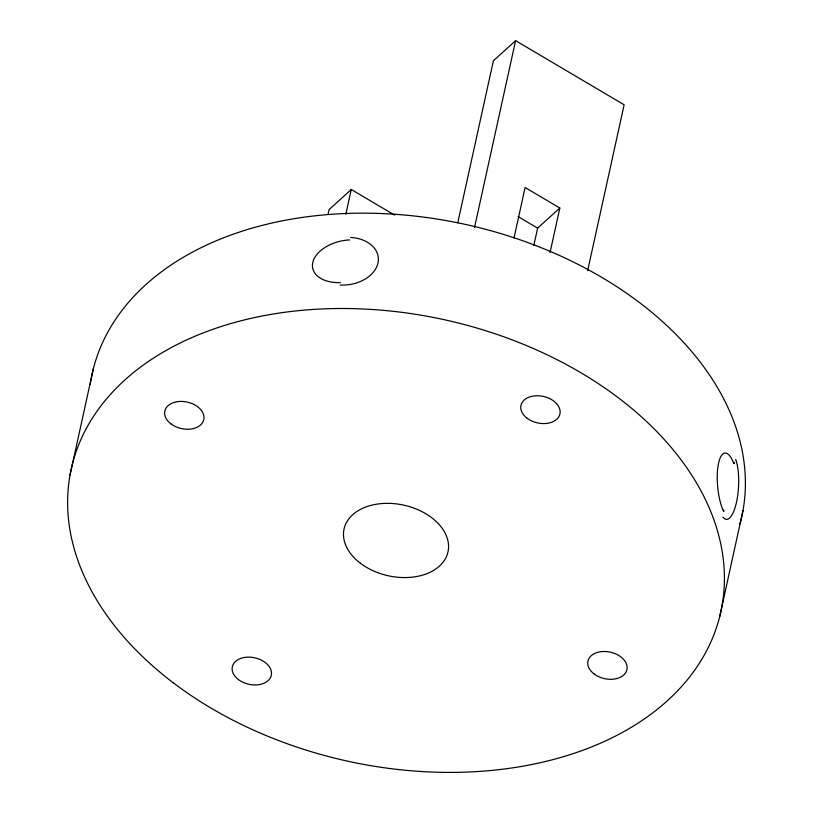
<?xml version="1.0" encoding="UTF-8"?>
<svg xmlns="http://www.w3.org/2000/svg" width="813" height="813" viewBox="0 0 813 813"><rect width="100%" height="100%" fill="white"/><g stroke="black" fill="none" stroke-linecap="round" stroke-linejoin="round"><path stroke-width="1.22" d="M70.02 475.005L93.393 368.553M327.974 214.561L329.072 209.602L351.277 189.49L394.681 215.15M345.83 214.256L351.277 189.49M457.739 222.945L493.4 60.762L515.605 40.65L624.13 104.786L587.657 270.688M474.507 227.589L515.605 40.65M513.999 238.046L525.107 187.508L559.832 208.026L550.076 252.406M533.836 245.394L537.627 228.138L559.832 208.026M719.607 617.016L742.98 510.574M518.094 216.593L537.627 228.138M90.202 384.458A332.568 225.963 12.4 0 1 463.227 223.941A332.568 225.963 12.4 0 1 739.932 524.08M350.657 237.437A33.211 23.709 -6.9 0 1 377.964 263.056A33.211 23.709 -6.9 0 1 340.2 285.038M340.301 282.589A33.231 20.63 -12.4 0 1 312.761 262.548A33.231 20.63 -12.4 0 1 349.692 239.926M723.428 511.153A33.211 10.457 84.5 0 1 718.55 463.197A33.211 10.457 84.5 0 1 733.824 463.501M734.129 462.282A33.099 10.315 -86.9 0 1 734.474 463.654M735.653 459.406A33.221 10.345 -86.9 0 1 736.537 502.028A33.221 10.345 -86.9 0 1 723.011 517.19M724.007 511.265A33.099 5.843 84.7 0 1 723.651 509.975M173.311 682.829A332.568 225.963 12.4 0 0 716.395 627.839A332.568 225.963 12.4 0 0 298.351 310.678A332.568 225.963 12.4 0 0 173.311 682.829M360.383 563.236A53.211 36.158 12.4 0 0 447.282 554.436A53.211 36.158 12.4 0 0 380.393 503.684A53.211 36.158 12.4 0 0 360.383 563.236M238.443 679.587A19.949 13.557 12.4 0 0 271.034 676.294A19.949 13.557 12.4 0 0 245.953 657.26A19.949 13.557 12.4 0 0 238.443 679.587M170.943 423.868A19.949 13.557 12.4 0 0 203.524 420.575A19.949 13.557 12.4 0 0 178.443 401.541A19.949 13.557 12.4 0 0 170.943 423.868M527.078 418.207A19.949 13.557 12.4 0 0 559.659 414.915A19.949 13.557 12.4 0 0 534.578 395.88A19.949 13.557 12.4 0 0 527.078 418.207M594.069 673.936A19.949 13.557 12.4 0 0 626.65 670.644A19.949 13.557 12.4 0 0 601.569 651.609A19.949 13.557 12.4 0 0 594.069 673.936"/></g></svg>
